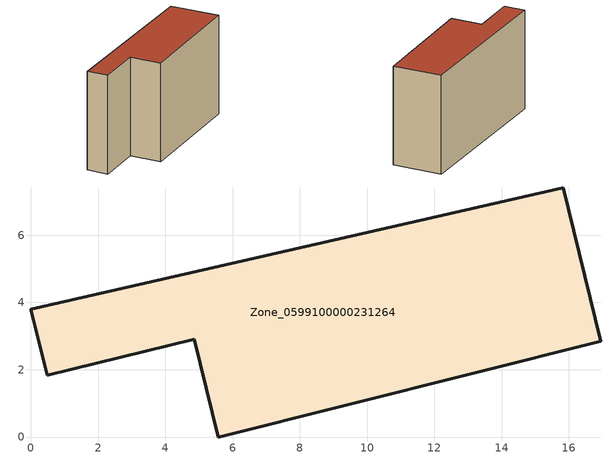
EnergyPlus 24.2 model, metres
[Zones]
Zone_0599100000231264
 floor ground (C_G): 0,3.79 15.82,7.4 16.94,2.84 5.58,0 4.85,2.91 0.48,1.83 z0
 wall outside (C_F): 15.82,7.4 0,3.79 0.48,1.83 4.85,2.91 5.58,0 16.94,2.84 15.82,7.4 z0:9.49
 roof outside (C_R): 16.94,2.84 15.82,7.4 0,3.79 0.48,1.83 4.85,2.91 5.58,0 z9.49
[BUILDING]
Pand.0599100000231264: North Axis=0; Terrain=City; Loads Convergence Tolerance Value=0.04; Temperature Convergence Tolerance Value=0.4; Solar Distribution=FullExterior; Maximum Number of Warmup Days=25; Minimum Number of Warmup Days=1
[Site:Location]
Rotterdam.The.Hague.AP_ZH_NLD Design_Conditions: Latitude=51.96; Longitude=4.45; Time Zone=1; Elevation=-4.5
[SITE:GROUNDTEMPERATURE:BUILDINGSURFACE]
18, 18, 18, 18, 18, 18, 18, 18, 18, 18, 18, 18
[MATERIAL] Thermal Absorptance=0.9; Solar Absorptance=0.7; Visible Absorptance=0.7
Name | Roughness | Thickness | Conductivity | Density | Specific Heat
G.TI.1946 | MediumSmooth | 0.15 | 1 | 540 | 1210
F.TI.1946 | Rough | 0.3 | 0.857143 | 1920 | 840
R.TI.1946 | MediumRough | 0.2 | 0.1 | 1500 | 1000
[CONSTRUCTION]
C_G: G.TI.1946
C_F: F.TI.1946
C_R: R.TI.1946
[ZONE]
Zone_0599100000231264: Type=1; Multiplier=1; Ceiling Height=Autocalculate; Volume=Autocalculate; Floor Area=autocalculate; Part of Total Floor Area=Yes
[ZONEINFILTRATION:DESIGNFLOWRATE]
Infil_Zone_0599100000231264: Zone or ZoneList or Space or SpaceList=Zone_0599100000231264; Schedule=AlwaysOn; Design Flow Rate Calculation Method=Flow/Area; Flow Rate per Floor Area=0.003; Constant Term Coefficient=1; Temperature Term Coefficient=0; Velocity Term Coefficient=0; Velocity Squared Term Coefficient=0
[HVACTEMPLATE:ZONE:IDEALLOADSAIRSYSTEM]
Zone_0599100000231264: Maximum Heating Supply Air Temperature=50; Minimum Cooling Supply Air Temperature=13; Maximum Heating Supply Air Humidity Ratio=0.0156; Minimum Cooling Supply Air Humidity Ratio=0.0077; Heating Limit=NoLimit; Cooling Limit=NoLimit; Dehumidification Control Type=ConstantSensibleHeatRatio; Cooling Sensible Heat Ratio=0.7; Dehumidification Setpoint=60; Humidification Control Type=None; Humidification Setpoint=30; Outdoor Air Method=None; Outdoor Air Flow Rate per Person=0.00944; Outdoor Air Flow Rate per Zone Floor Area=0; Outdoor Air Flow Rate per Zone=0; Demand Controlled Ventilation Type=None; Outdoor Air Economizer Type=NoEconomizer; Heat Recovery Type=None; Sensible Heat Recovery Effectiveness=0.7; Latent Heat Recovery Effectiveness=0.65
[ZONECONTROL:THERMOSTAT]
ThermostatControl_Zone_0599100000231264: Zone or ZoneList=Zone_0599100000231264; Control Type Schedule=DualSetpointControlType; Control 1=Thermostat_Zone_0599100000231264; Temperature Difference Between Cutout And Setpoint=0
[THERMOSTATSETPOINT:DUALSETPOINT]
Thermostat_Zone_0599100000231264: Heating Setpoint Temperature Schedule=HeatingSetpoint_Zone_0599100000231264; Cooling Setpoint Temperature Schedule=CoolingSetpoint_Zone_0599100000231264
[SCHEDULE:COMPACT]
HeatingSetpoint_Zone_0599100000231264: Through: 12/31, For: AllDays, Until: 24:00, 21
CoolingSetpoint_Zone_0599100000231264: Through: 12/31, For: AllDays, Until: 24:00, 24
DualSetpointControlType: Through: 12/31, For: AllDays, Until: 24:00, 4
AlwaysOn: Through: 12/31, For: AllDays, Until: 24:00, 1
